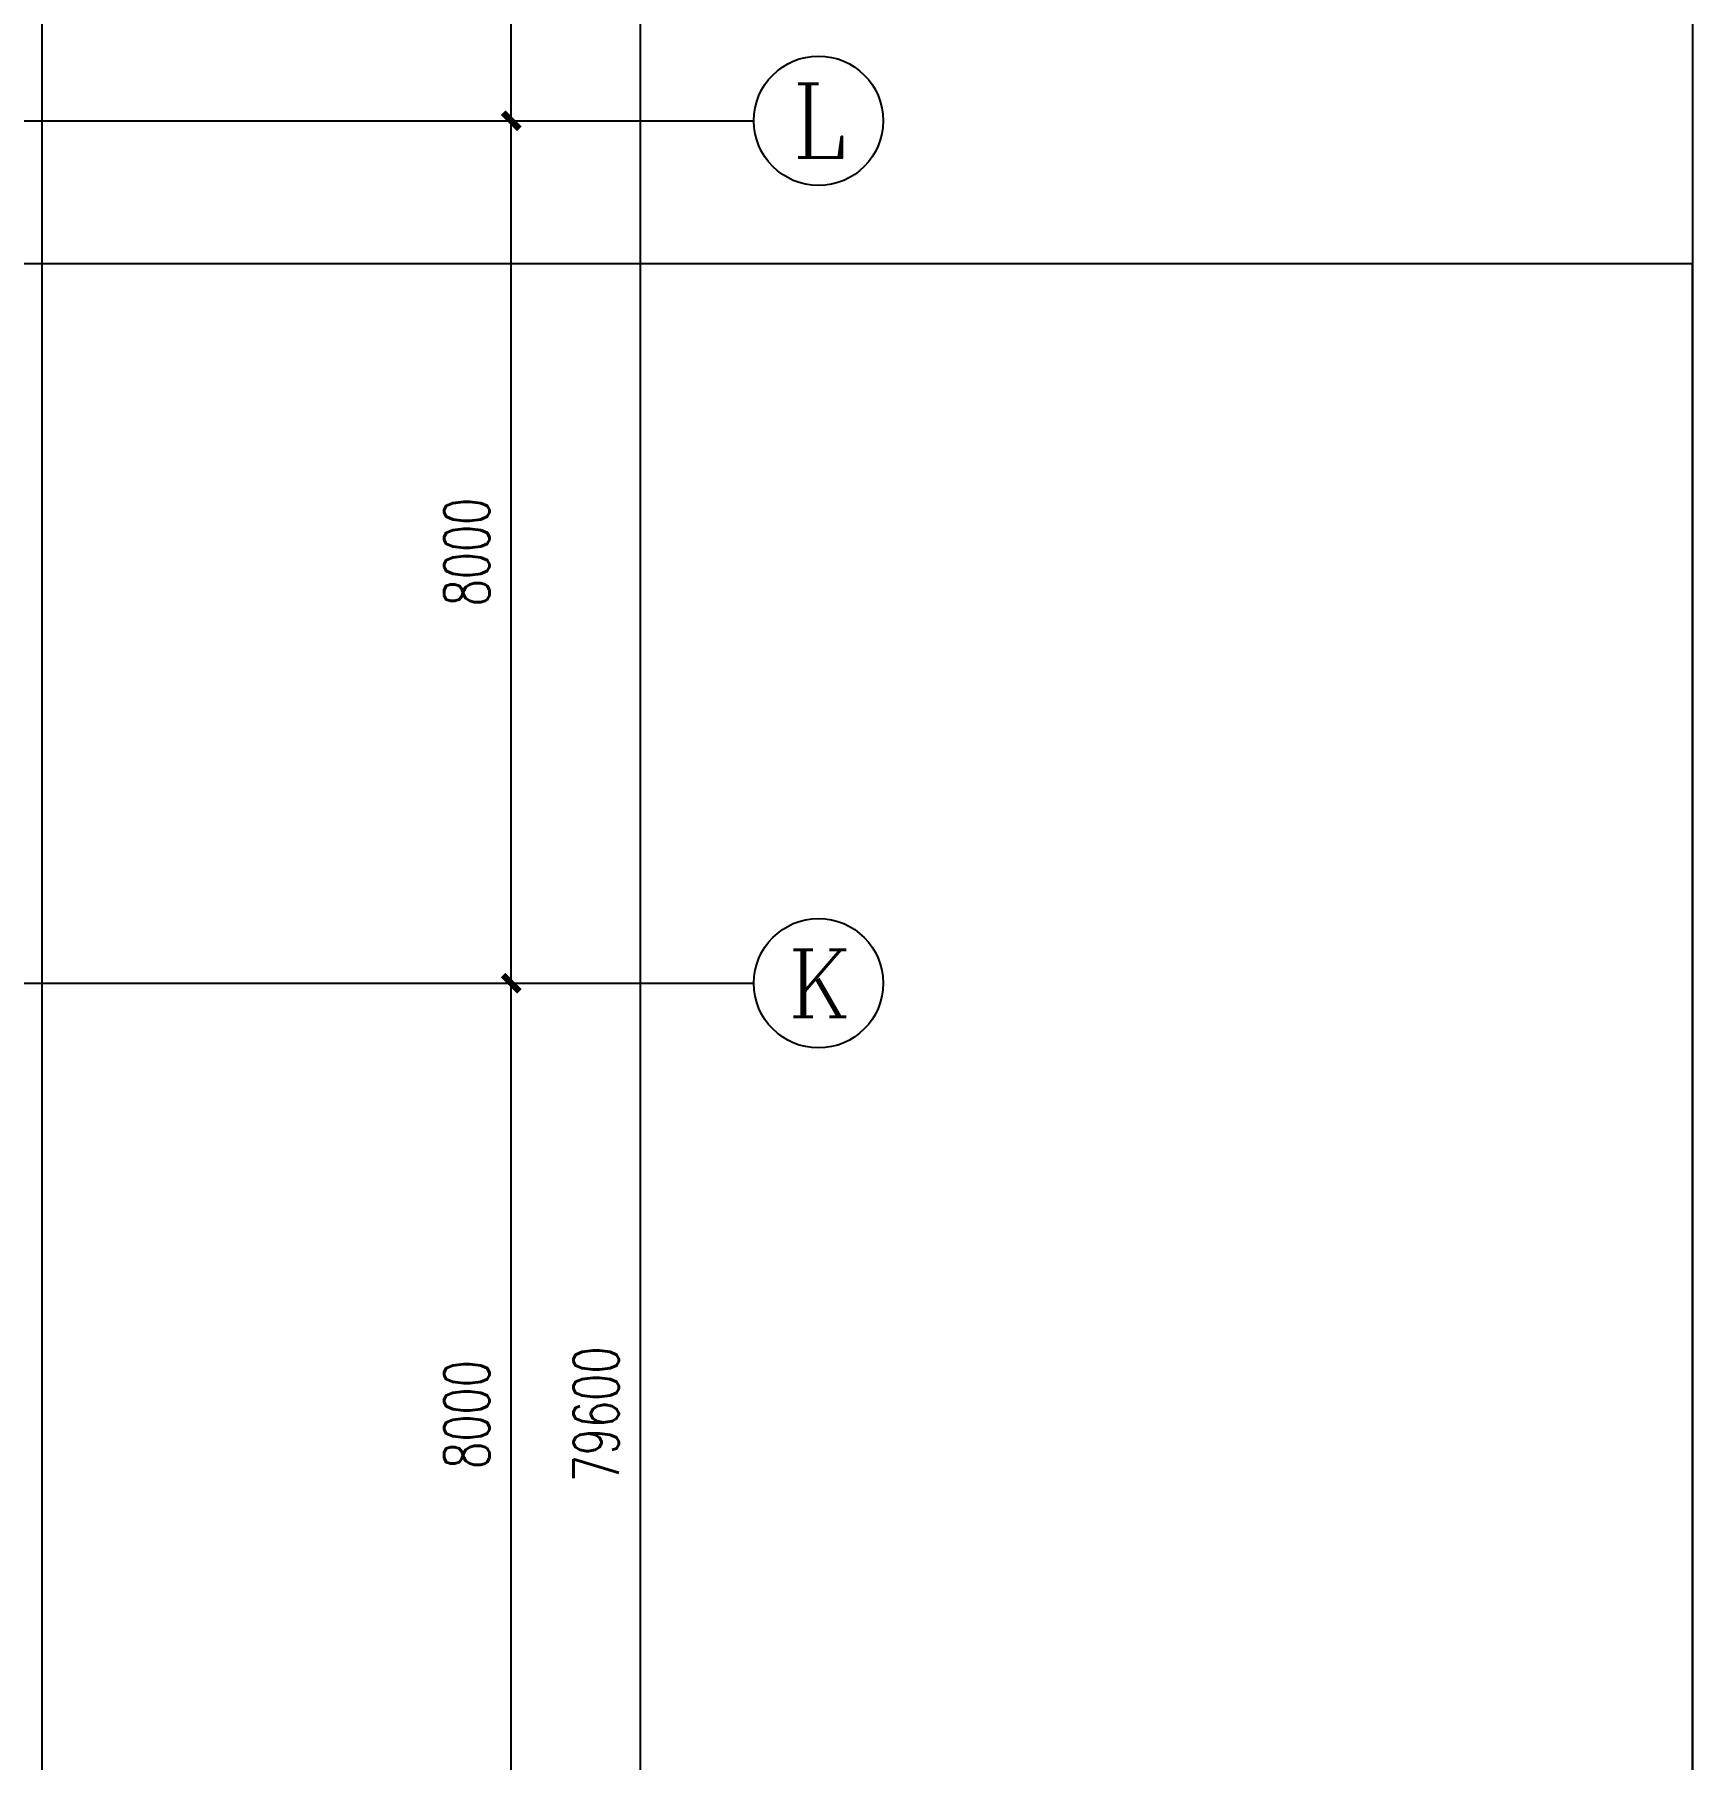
# Model space of a CAD drawing. Extents: x 0 to 2838408, y -923048 to 203859.
# Drawn here: x 2789291 to 2804669, y -232692 to -216692 of the extents above; entities that cross this region are included whole.
import ezdxf
from ezdxf.enums import TextEntityAlignment as Align

# ---------------------------------------------------------------- set-up
doc = ezdxf.new("R2010")
doc.units = 0
doc.header["$LTSCALE"] = 1000
for name, color, linetype in [('AXIS', 3, 'Continuous'), ('AXIS_TEXT', 7, 'Continuous'), ('DOTE', 8, 'Continuous'), ('GROUND', 2, 'Continuous'), ('XREF', 8, 'Continuous')]:
    doc.layers.add(name, color=color, linetype=linetype)
doc.styles.add('_TCH_AXIS', font='COMPLEX', dxfattribs={"bigfont": 'GBCBIG'})
doc.styles.add('A_DIM_T3', font='SIMPLEX', dxfattribs={"width": 0.7, "bigfont": 'HZ'})
doc.styles.add('COMPLEX', font='COMPLEX')
doc.dimstyles.new('_TCH_ARCH&&150', dxfattribs={"dimtxt": 420, "dimasz": 150, "dimexe": 375, "dimexo": 450, "dimgap": 202.5, "dimtad": 1, "dimdec": 0, "dimzin": 0, "dimdsep": 46, "dimtxsty": 'A_DIM_T3', "dimblk": 'ARCHTICK', "dimcen": 0.09, "dimclrt": 7, "dimazin": 2, "dimtfac": 1, "dimtdec": 0, "dimtix": 1, "dimtmove": 2, "dimatfit": 3, "dimfxl": 150, "dimtolj": 1, "dimtzin": 0, "dimarcsym": 0})

# ---------------------------------------------------------------- blocks, each defined once
blk = doc.blocks.new('_ArchTick')
at = {"color": 0, "linetype": 'ByBlock', "const_width": 0.4}
blk.add_lwpolyline([(-0.5, -0.5), (0.5, 0.5)], dxfattribs=at)
blk = doc.blocks.new('*D880')
at = {"layer": 'AXIS', "color": 0, "lineweight": -2, "transparency": 16777216}
for p, q in [((2454367, -225492), (2458042, -225492)), ((2457667, -233492), (2457667, -225492)), ((2454367, -233492), (2458042, -233492))]:
    blk.add_line(p, q, dxfattribs=at)
at = {"layer": 'Defpoints', "color": 0, "transparency": 16777216}
for p in [(2453917, -225492), (2457667, -225492), (2453917, -233492)]:
    blk.add_point(p, dxfattribs=at)
at = {"layer": 'AXIS', "color": 0, "lineweight": -2, "transparency": 16777216, "xscale": 150, "yscale": 150, "zscale": 150}
for p, rotation in [((2457667, -225492), 90), ((2457667, -233492), 270)]:
    blk.add_blockref('_ArchTick', p, dxfattribs=dict(at, rotation=rotation))
at = {"layer": 'AXIS', "color": 7, "transparency": 16777216, "insert": (2457254, -229492), "char_height": 420, "attachment_point": 5, "rotation": 90, "style": 'A_DIM_T3'}
blk.add_mtext('\\A1;8000', dxfattribs=at)
blk = doc.blocks.new('*D881')
at = {"layer": 'AXIS', "color": 0, "lineweight": -2, "transparency": 16777216}
for p, q in [((2454367, -217492), (2458042, -217492)), ((2457667, -225492), (2457667, -217492)), ((2454367, -225492), (2458042, -225492))]:
    blk.add_line(p, q, dxfattribs=at)
at = {"layer": 'Defpoints', "color": 0, "transparency": 16777216}
for p in [(2453917, -217492), (2457667, -217492), (2453917, -225492)]:
    blk.add_point(p, dxfattribs=at)
at = {"layer": 'AXIS', "color": 0, "lineweight": -2, "transparency": 16777216, "xscale": 150, "yscale": 150, "zscale": 150}
for p, rotation in [((2457667, -217492), 90), ((2457667, -225492), 270)]:
    blk.add_blockref('_ArchTick', p, dxfattribs=dict(at, rotation=rotation))
at = {"layer": 'AXIS', "color": 7, "transparency": 16777216, "insert": (2457254, -221492), "char_height": 420, "attachment_point": 5, "rotation": 90, "style": 'A_DIM_T3'}
blk.add_mtext('\\A1;8000', dxfattribs=at)
blk = doc.blocks.new('*D882')
at = {"layer": 'AXIS', "color": 0, "lineweight": -2, "transparency": 16777216}
for p, q in [((2454367, -209492), (2458042, -209492)), ((2457667, -217492), (2457667, -209492)), ((2454367, -217492), (2458042, -217492))]:
    blk.add_line(p, q, dxfattribs=at)
at = {"layer": 'Defpoints', "color": 0, "transparency": 16777216}
for p in [(2453917, -209492), (2457667, -209492), (2453917, -217492)]:
    blk.add_point(p, dxfattribs=at)
at = {"layer": 'AXIS', "color": 0, "lineweight": -2, "transparency": 16777216, "xscale": 150, "yscale": 150, "zscale": 150}
for p, rotation in [((2457667, -209492), 90), ((2457667, -217492), 270)]:
    blk.add_blockref('_ArchTick', p, dxfattribs=dict(at, rotation=rotation))
at = {"layer": 'AXIS', "color": 7, "transparency": 16777216, "insert": (2457254, -213492), "char_height": 420, "attachment_point": 5, "rotation": 90, "style": 'A_DIM_T3'}
blk.add_mtext('\\A1;8000', dxfattribs=at)
blk = doc.blocks.new('*D888')
at = {"layer": 'AXIS', "color": 0, "lineweight": -2, "transparency": 16777216}
for p, q in [((2454367, -189692), (2459242, -189692)), ((2458867, -269292), (2458867, -189692)), ((2454367, -269292), (2459242, -269292))]:
    blk.add_line(p, q, dxfattribs=at)
at = {"layer": 'Defpoints', "color": 0, "transparency": 16777216}
for p in [(2453917, -189692), (2458867, -189692), (2453917, -269292)]:
    blk.add_point(p, dxfattribs=at)
at = {"layer": 'AXIS', "color": 0, "lineweight": -2, "transparency": 16777216, "xscale": 150, "yscale": 150, "zscale": 150}
for p, rotation in [((2458867, -189692), 90), ((2458867, -269292), 270)]:
    blk.add_blockref('_ArchTick', p, dxfattribs=dict(at, rotation=rotation))
at = {"layer": 'AXIS', "color": 7, "transparency": 16777216, "insert": (2458454, -229492), "char_height": 420, "attachment_point": 5, "rotation": 90, "style": 'A_DIM_T3'}
blk.add_mtext('\\A1;79600', dxfattribs=at)
blk = doc.blocks.new('_AXISO')
at = {"color": 0}
blk.add_circle((0, 0), 0.5, dxfattribs=at)
at = {"layer": 'AXIS_TEXT', "color": 0, "style": 'COMPLEX', "width": 1.041667}
blk.add_attdef('A', text='', height=0.56, dxfattribs=at).set_placement((-0.25, -0.28), (0.25, -0.28), align=Align.FIT)
blk = doc.blocks.new('1F1')
at = {"layer": 'AXIS'}
for p, q in [((2453916.7, -217492.2), (2459916.7, -217492.2)), ((2453916.7, -225492.2), (2459916.7, -225492.2))]:
    blk.add_line(p, q, dxfattribs=at)
at = {"layer": 'Defpoints', "color": 250}
for points in [[(2326685.8, -167047), (2468623.3, -167047), (2468623.3, -240163.8), (2326685.8, -240163.8)], [(2326685.8, -291937.3), (2468623.3, -291937.3), (2468623.3, -218820.5), (2326685.8, -218820.5)]]:
    blk.add_lwpolyline(points, close=True, dxfattribs=at)
at = {"layer": 'DOTE'}
for p, q in [((2435862.3, -217492.2), (2453916.7, -217492.2)), ((2435862.3, -225492.2), (2453916.7, -225492.2))]:
    blk.add_line(p, q, dxfattribs=at)
at = {"layer": 'GROUND'}
blk.add_line((2453316.7, -270492.2), (2453316.7, -188492.2), dxfattribs=at)
at = {"layer": 'AXIS'}
ref = blk.add_blockref('_AXISO', (2460516.7, -217492.2), dxfattribs=dict(at, xscale=1200, yscale=1200, zscale=1200))
ref.add_attrib('A', 'L', dxfattribs={"layer": 'AXIS_TEXT', "height": 683.5, "style": '_TCH_AXIS'}).set_placement((2460272.6, -217834), (2460760.9, -217834), align=Align.FIT)
ref = blk.add_blockref('_AXISO', (2460516.7, -225492.2), dxfattribs=dict(at, xscale=1200, yscale=1200, zscale=1200))
ref.add_attrib('A', 'K', dxfattribs={"layer": 'AXIS_TEXT', "height": 622.9, "style": '_TCH_AXIS'}).set_placement((2460235, -225803.6), (2460798.5, -225803.6), align=Align.FIT)
for p1, p2, distance, picture, middle in [((2453916.7, -269292.2), (2453916.7, -189692.2), -4950, '*D888', (2458454.2, -229492.2)), ((2453916.7, -217492.2), (2453916.7, -209492.2), -3750, '*D882', (2457254.2, -213492.2)), ((2453916.7, -225492.2), (2453916.7, -217492.2), -3750, '*D881', (2457254.2, -221492.2)), ((2453916.7, -233492.2), (2453916.7, -225492.2), -3750, '*D880', (2457254.2, -229492.2))]:
    dim = blk.add_aligned_dim(p1=p1, p2=p2, distance=distance, dimstyle='_TCH_ARCH&&150', dxfattribs=at)
    dim.commit()
    dim.dimension.update_dxf_attribs({"geometry": picture, "text_midpoint": middle})

msp = doc.modelspace()

# ---------------------------------------------------------------- block references
at = {"layer": 'XREF'}
msp.add_blockref('1F1', (336045.8, 0), dxfattribs=at)

doc.saveas('drawing.dxf')
